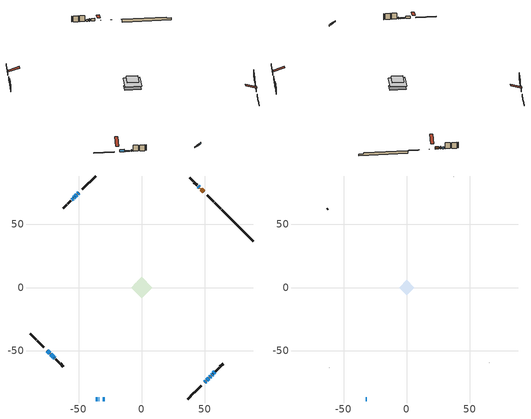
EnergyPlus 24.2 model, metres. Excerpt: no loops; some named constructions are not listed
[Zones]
conditioned space
 floor adiabatic (AdiabaticFloorConstruction): -8.46,0 0,8.46 8.46,0 0,-8.46 z3.05
 floor foundation (Slab1 construction): -6.26,2.16 -2.16,6.26 6.26,-2.16 2.16,-6.26 z-1.69
 wall outside (RimJoist1 construction): 36.54,-88.22 41.32,-83.44 / -88.22,-36.54 -83.44,-41.32 / -36.54,88.22 -41.32,83.44 / 62.52,62.24 57.74,67.02 z0.61:0.91
 wall outside (RimJoist2 construction): 41.98,-82.79 47.11,-77.65 / -82.79,-41.98 -77.65,-47.11 / -41.98,82.79 -47.11,77.65 / 57.09,67.68 51.95,72.81 z0.61:0.91
 wall outside (AdiabaticWallConstruction 1): 49.11,75.66 47.13,77.63 / 46.48,78.29 46.14,78.62 z0.61:2.64
 wall outside (AdiabaticWallConstruction): 45.49,79.28 44.62,80.14 / -54.39,70.38 -55.34,69.42 / 53.68,-71.09 54.63,-70.13 / 55.29,-69.48 56.08,-68.69 z0.61:2.08; -36.54,-88.22 -34.84,-88.22 / -33.92,-88.22 -33.51,-88.22 / -30.92,-88.22 -29.39,-88.22 z0.61:1.83; -49.96,74.81 -50.77,74 z0.61:1.91; 49.96,-74.81 50.75,-74.02 / 51.4,-73.36 53.02,-71.74 / -74.81,-49.96 -72.62,-52.15 z0.61:2.39; -51.42,73.34 -52.46,72.3 z0.61:2.69; -53.12,71.64 -53.73,71.03 z0.61:1.25; -71.96,-52.8 -69.77,-55 z0.61:1.24; 56.73,-68.03 57.92,-66.85 z0.61:2.34; -69.11,-55.65 -68.64,-56.12 z0.61:1.78
 wall outside (Wall1 construction): 58.57,-66.19 61.23,-63.53 / -67.99,-56.78 -65.33,-59.44 / -56,68.77 -58.66,66.11 / 43.97,80.8 41.31,83.46 z0.61:5.49
 wall outside (Wall2 construction): 61.89,-62.87 64.55,-60.21 / -64.67,-60.09 -62.01,-62.76 / -59.32,65.45 -61.98,62.79 / 40.65,84.11 37.99,86.77 z0.61:5.49
 wall foundation (FoundationWall1 construction): 63.18,61.59,-1.69 63.18,61.59,0.61 85.72,39.05,0.61 85.72,39.05,-0.37 88.22,36.54,-0.37 88.22,36.54,-1.69
 window (WindowConstruction): 45.49,79.28 44.63,80.14 z0.61:2.08
 window (WindowConstruction 12): -36.54,-88.22 -34.84,-88.22 z0.61:1.83
 window (WindowConstruction 13): -33.91,-88.22 -33.51,-88.22 z0.61:1.83
 window (WindowConstruction 7): -49.96,74.81 -50.77,74 z0.61:1.91
 window (WindowConstruction 8): 49.96,-74.81 50.75,-74.02 z0.61:2.39
 window (WindowConstruction 9): 51.4,-73.36 53.02,-71.74 z0.61:2.39
 window (WindowConstruction 10): -74.81,-49.96 -72.62,-52.15 z0.61:2.39
 window (WindowConstruction 1): -51.42,73.34 -52.46,72.3 z0.61:2.69
 window (WindowConstruction 14): -53.12,71.64 -53.73,71.03 z0.61:1.24
 window (WindowConstruction 15): -71.96,-52.81 -69.77,-55 z0.61:1.24
 window (WindowConstruction 2): -54.39,70.38 -55.34,69.42 z0.61:2.08
 window (WindowConstruction 3): 53.68,-71.09 54.63,-70.13 z0.61:2.08
 window (WindowConstruction 4): 55.29,-69.48 56.08,-68.69 z0.61:2.08
 window (WindowConstruction 5): 56.73,-68.03 57.92,-66.85 z0.61:2.34
 window (WindowConstruction 6): -69.11,-55.65 -68.64,-56.12 z0.61:1.78
 window (WindowConstruction 11): -30.92,-88.22 -29.39,-88.22 z0.61:1.83
 door (Door): 49.11,75.66 47.13,77.63 z0.61:2.64
 door (Door 1): 46.48,78.29 46.14,78.62 z0.61:2.64
 ceiling adiabatic (AdiabaticFloorConstruction): 0,-8.46 8.46,0 0,8.46 -8.46,0 z3.05
attic - vented
 floor to conditioned space (Floor1 construction Reversed): -5.98,0 0,5.98 5.98,0 0,-5.98 z5.49
 wall outside (AdiabaticWallConstruction): -32.58,-88.22 -31.84,-88.22 z0.61:1.83
 wall outside (Wall3 construction): 65.21,-59.55 65.34,-59.42 / -61.35,-63.41 -61.22,-63.55 / -62.63,62.13 -62.77,62 / 37.33,87.43 37.2,87.56 z0.61:5.49
 window (WindowConstruction 16): -32.58,-88.22 -31.85,-88.22 z0.61:1.83
 roof outside (Roof1 construction): 49.3,-75.46,5.49 43.48,-69.64,8.23 41.94,-71.17,8.23 47.77,-77,5.49; -75.46,-49.3,5.49 -69.64,-43.48,8.23 -71.17,-41.94,8.23 -77,-47.77,5.49; -49.3,75.46,5.49 -43.48,69.64,8.23 -41.94,71.17,8.23 -47.77,77,5.49; 49.76,75,5.49 43.94,69.18,8.23 45.47,67.64,8.23 51.3,73.47,5.49
[Material] Roughness=Rough; Thermal Absorptance=0.9
Name | Thickness {m} | Conductivity {W/m-K} | Density {kg/m3} | Specific Heat {J/kg-K} | Solar Absorptance | Visible Absorptance
ceiling loosefill ins | 0.338667 | 0.0480833 | 16.02 | 1046.75 | 0.7 | 0.7
ceiling stud and cavity | 0.1397 | 0.0813715 | 65.682 | 1177.47 | 0.7 | 0.7
gypsum board | 0.0127 | 0.160291 | 801 | 837.4 | 0.6 | 0.6
[Construction]
Floor1 construction: ceiling loosefill ins, ceiling stud and cavity, gypsum board
[EnergyManagementSystem:OutputVariable] Type of Data in Variable=Summed; Update Frequency=ZoneTimestep
Name | EMS Variable | EMS Program or Subroutine | Units
loads_clg_mechvent_annual_outvar; Energy Management System Output Variable 40 | loads_clg_mechvent | component_loads_program | J
loads_clg_whf_annual_outvar; Energy Management System Output Variable 41 | loads_clg_whf | component_loads_program | J
loads_clg_ducts_annual_outvar; Energy Management System Output Variable 42 | loads_clg_ducts | component_loads_program | J
loads_clg_intgains_annual_outvar; Energy Management System Output Variable 43 | loads_clg_intgains | component_loads_program | J
loads_clg_lighting_annual_outvar; Energy Management System Output Variable 44 | loads_clg_lighting | component_loads_program | J
loads_htg_tot_annual_outvar; Energy Management System Output Variable 1; Energy Management System Output Variable 45 | loads_htg_tot | total_loads_program | J
loads_clg_tot_annual_outvar; Energy Management System Output Variable 2; Energy Management System Output Variable 46 | loads_clg_tot | total_loads_program | J
Energy Management System Output Variable 3 | htg_unmet_hours | unmet_hours_program | hr
Energy Management System Output Variable 4 | clg_unmet_hours | unmet_hours_program | hr
Energy Management System Output Variable 5 | loads_htg_roofs | component_loads_program | J
Energy Management System Output Variable 6 | loads_htg_ceilings | component_loads_program | J
Energy Management System Output Variable 7 | loads_htg_walls | component_loads_program | J
Energy Management System Output Variable 8 | loads_htg_rim_joists | component_loads_program | J
Energy Management System Output Variable 9 | loads_htg_foundation_walls | component_loads_program | J
Energy Management System Output Variable 10 | loads_htg_doors | component_loads_program | J
Energy Management System Output Variable 11 | loads_htg_windows_conduction | component_loads_program | J
Energy Management System Output Variable 12 | loads_htg_windows_solar | component_loads_program | J
Energy Management System Output Variable 13 | loads_htg_skylights_conduction | component_loads_program | J
Energy Management System Output Variable 14 | loads_htg_skylights_solar | component_loads_program | J
Energy Management System Output Variable 15 | loads_htg_floors | component_loads_program | J
Energy Management System Output Variable 16 | loads_htg_slabs | component_loads_program | J
Energy Management System Output Variable 17 | loads_htg_internal_mass | component_loads_program | J
Energy Management System Output Variable 18 | loads_htg_infil | component_loads_program | J
Energy Management System Output Variable 19 | loads_htg_natvent | component_loads_program | J
Energy Management System Output Variable 20 | loads_htg_mechvent | component_loads_program | J
Energy Management System Output Variable 21 | loads_htg_whf | component_loads_program | J
Energy Management System Output Variable 22 | loads_htg_ducts | component_loads_program | J
Energy Management System Output Variable 23 | loads_htg_intgains | component_loads_program | J
Energy Management System Output Variable 24 | loads_htg_lighting | component_loads_program | J
Energy Management System Output Variable 25 | loads_clg_roofs | component_loads_program | J
Energy Management System Output Variable 26 | loads_clg_ceilings | component_loads_program | J
Energy Management System Output Variable 27 | loads_clg_walls | component_loads_program | J
Energy Management System Output Variable 28 | loads_clg_rim_joists | component_loads_program | J
Energy Management System Output Variable 29 | loads_clg_foundation_walls | component_loads_program | J
Energy Management System Output Variable 30 | loads_clg_doors | component_loads_program | J
Energy Management System Output Variable 31 | loads_clg_windows_conduction | component_loads_program | J
Energy Management System Output Variable 32 | loads_clg_windows_solar | component_loads_program | J
Energy Management System Output Variable 33 | loads_clg_skylights_conduction | component_loads_program | J
Energy Management System Output Variable 34 | loads_clg_skylights_solar | component_loads_program | J
Energy Management System Output Variable 35 | loads_clg_floors | component_loads_program | J
Energy Management System Output Variable 36 | loads_clg_slabs | component_loads_program | J
Energy Management System Output Variable 37 | loads_clg_internal_mass | component_loads_program | J
Energy Management System Output Variable 38 | loads_clg_infil | component_loads_program | J
Energy Management System Output Variable 39 | loads_clg_natvent | component_loads_program | J
[Schedule:Day:Interval]
interior lighting schedule day: No, 01:00, 0.108182, 04:00, 0.0901515, 05:00, 0.0991667, 06:00, 0.162273, 07:00, 0.270455, 08:00, 0.342576, 10:00, 0.369621, 11:00, 0.351591, 12:00, 0.333561, 13:00, 0.324545, 14:00, 0.31553, 15:00, 0.333561, 16:00, 0.369621, 17:00, 0.450758, 18:00, 0.585985, 19:00, 0.775303, 20:00, 0.955606, 21:00, 0.991667, 22:00, 0.712197, 23:00, 0.360606, 24:00, 0.162273
interior lighting schedule day 1: No, 01:00, 0.100909, 04:00, 0.0840909, 05:00, 0.0925, 06:00, 0.151364, 07:00, 0.252273, 08:00, 0.319545, 10:00, 0.344773, 11:00, 0.327955, 12:00, 0.311136, 13:00, 0.302727, 14:00, 0.294318, 15:00, 0.311136, 16:00, 0.344773, 17:00, 0.420455, 18:00, 0.546591, 19:00, 0.723182, 20:00, 0.891364, 21:00, 0.925, 22:00, 0.664318, 23:00, 0.336364, 24:00, 0.151364
interior lighting schedule day 2: No, 01:00, 0.0927273, 04:00, 0.0772727, 05:00, 0.085, 06:00, 0.139091, 07:00, 0.231818, 08:00, 0.293636, 10:00, 0.316818, 11:00, 0.301364, 12:00, 0.285909, 13:00, 0.278182, 14:00, 0.270455, 15:00, 0.285909, 16:00, 0.316818, 17:00, 0.386364, 18:00, 0.502273, 19:00, 0.664545, 20:00, 0.819091, 21:00, 0.85, 22:00, 0.610455, 23:00, 0.309091, 24:00, 0.139091
interior lighting schedule day 3: No, 01:00, 0.0845455, 04:00, 0.0704545, 05:00, 0.0775, 06:00, 0.126818, 07:00, 0.211364, 08:00, 0.267727, 10:00, 0.288864, 11:00, 0.274773, 12:00, 0.260682, 13:00, 0.253636, 14:00, 0.246591, 15:00, 0.260682, 16:00, 0.288864, 17:00, 0.352273, 18:00, 0.457955, 19:00, 0.605909, 20:00, 0.746818, 21:00, 0.775, 22:00, 0.556591, 23:00, 0.281818, 24:00, 0.126818
interior lighting schedule day 4: No, 01:00, 0.0763636, 04:00, 0.0636364, 05:00, 0.07, 06:00, 0.114545, 07:00, 0.190909, 08:00, 0.241818, 10:00, 0.260909, 11:00, 0.248182, 12:00, 0.235455, 13:00, 0.229091, 14:00, 0.222727, 15:00, 0.235455, 16:00, 0.260909, 17:00, 0.318182, 18:00, 0.413636, 19:00, 0.547273, 20:00, 0.674545, 21:00, 0.7, 22:00, 0.502727, 23:00, 0.254545, 24:00, 0.114545
interior lighting schedule day 5: No, 01:00, 0.0727273, 04:00, 0.0606061, 05:00, 0.0666667, 06:00, 0.109091, 07:00, 0.181818, 08:00, 0.230303, 10:00, 0.248485, 11:00, 0.236364, 12:00, 0.224242, 13:00, 0.218182, 14:00, 0.212121, 15:00, 0.224242, 16:00, 0.248485, 17:00, 0.30303, 18:00, 0.393939, 19:00, 0.521212, 20:00, 0.642424, 21:00, 0.666667, 22:00, 0.478788, 23:00, 0.242424, 24:00, 0.109091
interior lighting schedule day 6: No, 01:00, 0.0745455, 04:00, 0.0621212, 05:00, 0.0683333, 06:00, 0.111818, 07:00, 0.186364, 08:00, 0.236061, 10:00, 0.254697, 11:00, 0.242273, 12:00, 0.229848, 13:00, 0.223636, 14:00, 0.217424, 15:00, 0.229848, 16:00, 0.254697, 17:00, 0.310606, 18:00, 0.403788, 19:00, 0.534242, 20:00, 0.658485, 21:00, 0.683333, 22:00, 0.490758, 23:00, 0.248485, 24:00, 0.111818
interior lighting schedule day 7: No, 01:00, 0.08, 04:00, 0.0666667, 05:00, 0.0733333, 06:00, 0.12, 07:00, 0.2, 08:00, 0.253333, 10:00, 0.273333, 11:00, 0.26, 12:00, 0.246667, 13:00, 0.24, 14:00, 0.233333, 15:00, 0.246667, 16:00, 0.273333, 17:00, 0.333333, 18:00, 0.433333, 19:00, 0.573333, 20:00, 0.706667, 21:00, 0.733333, 22:00, 0.526667, 23:00, 0.266667, 24:00, 0.12
interior lighting schedule day 8: No, 01:00, 0.0890909, 04:00, 0.0742424, 05:00, 0.0816667, 06:00, 0.133636, 07:00, 0.222727, 08:00, 0.282121, 10:00, 0.304394, 11:00, 0.289545, 12:00, 0.274697, 13:00, 0.267273, 14:00, 0.259848, 15:00, 0.274697, 16:00, 0.304394, 17:00, 0.371212, 18:00, 0.482576, 19:00, 0.638485, 20:00, 0.78697, 21:00, 0.816667, 22:00, 0.586515, 23:00, 0.29697, 24:00, 0.133636
interior lighting schedule day 9: No, 01:00, 0.0972727, 04:00, 0.0810606, 05:00, 0.0891667, 06:00, 0.145909, 07:00, 0.243182, 08:00, 0.30803, 10:00, 0.332348, 11:00, 0.316136, 12:00, 0.299924, 13:00, 0.291818, 14:00, 0.283712, 15:00, 0.299924, 16:00, 0.332348, 17:00, 0.405303, 18:00, 0.526894, 19:00, 0.697121, 20:00, 0.859242, 21:00, 0.891667, 22:00, 0.640379, 23:00, 0.324242, 24:00, 0.145909
interior lighting schedule day 10: No, 01:00, 0.105455, 04:00, 0.0878788, 05:00, 0.0966667, 06:00, 0.158182, 07:00, 0.263636, 08:00, 0.333939, 10:00, 0.360303, 11:00, 0.342727, 12:00, 0.325152, 13:00, 0.316364, 14:00, 0.307576, 15:00, 0.325152, 16:00, 0.360303, 17:00, 0.439394, 18:00, 0.571212, 19:00, 0.755758, 20:00, 0.931515, 21:00, 0.966667, 22:00, 0.694242, 23:00, 0.351515, 24:00, 0.158182
interior lighting schedule day 11: No, 01:00, 0.109091, 04:00, 0.0909091, 05:00, 0.1, 06:00, 0.163636, 07:00, 0.272727, 08:00, 0.345455, 10:00, 0.372727, 11:00, 0.354545, 12:00, 0.336364, 13:00, 0.327273, 14:00, 0.318182, 15:00, 0.336364, 16:00, 0.372727, 17:00, 0.454545, 18:00, 0.590909, 19:00, 0.781818, 20:00, 0.963636, 21:00, 1, 22:00, 0.718182, 23:00, 0.363636, 24:00, 0.163636
interior lighting schedule default day; occupants schedule default day; clothes dryer schedule default day; cooking range schedule default day; mech vent range fan 0 schedule default day; misc plug loads schedule default day; general water use schedule default day; heating setpoint default day; cooling setpoint default day; clothes dryer exhaust 0 schedule default day; cooling season schedule day; cooling season schedule day 2; cooling season schedule default day; exterior lighting schedule default day; natural vent schedule default day: No, 24:00, 0
occupants schedule day: No, 05:00, 0.426829, 06:00, 0.719512, 07:00, 1, 08:00, 0.670732, 09:00, 0.329268, 14:00, 0.170732, 15:00, 0.231707, 16:00, 0.329268, 17:00, 0.5, 18:00, 0.670732, 19:00, 0.829268, 21:00, 1, 22:00, 0.853659, 23:00, 0.646341, 24:00, 0.426829
clothes dryer schedule day; clothes dryer exhaust 0 schedule day: No, 01:00, 0.123457, 02:00, 0.0740741, 03:00, 0.0493827, 04:00, 0.0246914, 05:00, 0.0493827, 06:00, 0.0740741, 07:00, 0.197531, 08:00, 0.395062, 09:00, 0.592593, 10:00, 0.839506, 11:00, 0.962963, 12:00, 1, 13:00, 0.91358, 14:00, 0.82716, 15:00, 0.716049, 16:00, 0.753086, 17:00, 0.679012, 18:00, 0.666667, 20:00, 0.62963, 21:00, 0.641975, 22:00, 0.666667, 23:00, 0.54321, 24:00, 0.296296
cooking range schedule day: No, 05:00, 0.0597015, 06:00, 0.11194, 07:00, 0.171642, 08:00, 0.291045, 11:00, 0.343284, 12:00, 0.402985, 13:00, 0.462687, 14:00, 0.343284, 15:00, 0.291045, 16:00, 0.402985, 17:00, 0.567164, 18:00, 1, 19:00, 0.850746, 20:00, 0.432836, 21:00, 0.291045, 22:00, 0.231343, 23:00, 0.171642, 24:00, 0.11194
mech vent range fan 0 schedule day: No, 18:00, 0, 19:00, 1, 20:00, 0.2, 24:00, 0
misc plug loads schedule day: No, 06:00, 0.705882, 07:00, 0.745098, 08:00, 0.803922, 15:00, 0.823529, 16:00, 0.862745, 17:00, 0.921569, 18:00, 0.980392, 19:00, 1, 20:00, 0.980392, 21:00, 0.941176, 22:00, 0.862745, 23:00, 0.784314, 24:00, 0.72549
general water use schedule day: No, 01:00, 0.315068, 03:00, 0.287671, 04:00, 0.342466, 05:00, 0.369863, 06:00, 0.520548, 07:00, 0.60274, 08:00, 0.534247, 10:00, 0.506849, 11:00, 0.465753, 14:00, 0.479452, 15:00, 0.534247, 16:00, 0.589041, 17:00, 0.69863, 18:00, 0.876712, 19:00, 0.890411, 20:00, 0.986301, 21:00, 1, 22:00, 0.863014, 23:00, 0.616438, 24:00, 0.465753
heating setpoint day: No, 07:00, 18, 23:00, 21, 24:00, 18
cooling setpoint day: No, 24:00, 25
cooling season schedule day 1: No, 24:00, 1
exterior lighting schedule day: No, 01:00, 0.566667, 03:00, 0.524167, 05:00, 0.495833, 06:00, 0.5525, 07:00, 0.623333, 08:00, 0.580833, 09:00, 0.439167, 10:00, 0.354167, 12:00, 0.34, 13:00, 0.354167, 14:00, 0.396667, 15:00, 0.425, 16:00, 0.495833, 17:00, 0.623333, 18:00, 0.793333, 19:00, 0.906667, 20:00, 0.963333, 21:00, 0.991667, 22:00, 0.920833, 23:00, 0.793333, 24:00, 0.665833
exterior lighting schedule day 1: No, 01:00, 0.528571, 03:00, 0.488929, 05:00, 0.4625, 06:00, 0.515357, 07:00, 0.581429, 08:00, 0.541786, 09:00, 0.409643, 10:00, 0.330357, 12:00, 0.317143, 13:00, 0.330357, 14:00, 0.37, 15:00, 0.396429, 16:00, 0.4625, 17:00, 0.581429, 18:00, 0.74, 19:00, 0.845714, 20:00, 0.898571, 21:00, 0.925, 22:00, 0.858929, 23:00, 0.74, 24:00, 0.621071
exterior lighting schedule day 10: No, 01:00, 0.552381, 03:00, 0.510952, 05:00, 0.483333, 06:00, 0.538571, 07:00, 0.607619, 08:00, 0.56619, 09:00, 0.428095, 10:00, 0.345238, 12:00, 0.331429, 13:00, 0.345238, 14:00, 0.386667, 15:00, 0.414286, 16:00, 0.483333, 17:00, 0.607619, 18:00, 0.773333, 19:00, 0.88381, 20:00, 0.939048, 21:00, 0.966667, 22:00, 0.897619, 23:00, 0.773333, 24:00, 0.649048
exterior lighting schedule day 11: No, 01:00, 0.571429, 03:00, 0.528571, 05:00, 0.5, 06:00, 0.557143, 07:00, 0.628571, 08:00, 0.585714, 09:00, 0.442857, 10:00, 0.357143, 12:00, 0.342857, 13:00, 0.357143, 14:00, 0.4, 15:00, 0.428571, 16:00, 0.5, 17:00, 0.628571, 18:00, 0.8, 19:00, 0.914286, 20:00, 0.971429, 21:00, 1, 22:00, 0.928571, 23:00, 0.8, 24:00, 0.671429
exterior lighting schedule day 2: No, 01:00, 0.485714, 03:00, 0.449286, 05:00, 0.425, 06:00, 0.473571, 07:00, 0.534286, 08:00, 0.497857, 09:00, 0.376429, 10:00, 0.303571, 12:00, 0.291429, 13:00, 0.303571, 14:00, 0.34, 15:00, 0.364286, 16:00, 0.425, 17:00, 0.534286, 18:00, 0.68, 19:00, 0.777143, 20:00, 0.825714, 21:00, 0.85, 22:00, 0.789286, 23:00, 0.68, 24:00, 0.570714
exterior lighting schedule day 3: No, 01:00, 0.442857, 03:00, 0.409643, 05:00, 0.3875, 06:00, 0.431786, 07:00, 0.487143, 08:00, 0.453929, 09:00, 0.343214, 10:00, 0.276786, 12:00, 0.265714, 13:00, 0.276786, 14:00, 0.31, 15:00, 0.332143, 16:00, 0.3875, 17:00, 0.487143, 18:00, 0.62, 19:00, 0.708571, 20:00, 0.752857, 21:00, 0.775, 22:00, 0.719643, 23:00, 0.62, 24:00, 0.520357
exterior lighting schedule day 4: No, 01:00, 0.4, 03:00, 0.37, 05:00, 0.35, 06:00, 0.39, 07:00, 0.44, 08:00, 0.41, 09:00, 0.31, 10:00, 0.25, 12:00, 0.24, 13:00, 0.25, 14:00, 0.28, 15:00, 0.3, 16:00, 0.35, 17:00, 0.44, 18:00, 0.56, 19:00, 0.64, 20:00, 0.68, 21:00, 0.7, 22:00, 0.65, 23:00, 0.56, 24:00, 0.47
exterior lighting schedule day 5: No, 01:00, 0.380952, 03:00, 0.352381, 05:00, 0.333333, 06:00, 0.371429, 07:00, 0.419048, 08:00, 0.390476, 09:00, 0.295238, 10:00, 0.238095, 12:00, 0.228571, 13:00, 0.238095, 14:00, 0.266667, 15:00, 0.285714, 16:00, 0.333333, 17:00, 0.419048, 18:00, 0.533333, 19:00, 0.609524, 20:00, 0.647619, 21:00, 0.666667, 22:00, 0.619048, 23:00, 0.533333, 24:00, 0.447619
exterior lighting schedule day 6: No, 01:00, 0.390476, 03:00, 0.36119, 05:00, 0.341667, 06:00, 0.380714, 07:00, 0.429524, 08:00, 0.400238, 09:00, 0.302619, 10:00, 0.244048, 12:00, 0.234286, 13:00, 0.244048, 14:00, 0.273333, 15:00, 0.292857, 16:00, 0.341667, 17:00, 0.429524, 18:00, 0.546667, 19:00, 0.624762, 20:00, 0.66381, 21:00, 0.683333, 22:00, 0.634524, 23:00, 0.546667, 24:00, 0.45881
exterior lighting schedule day 7: No, 01:00, 0.419048, 03:00, 0.387619, 05:00, 0.366667, 06:00, 0.408571, 07:00, 0.460952, 08:00, 0.429524, 09:00, 0.324762, 10:00, 0.261905, 12:00, 0.251429, 13:00, 0.261905, 14:00, 0.293333, 15:00, 0.314286, 16:00, 0.366667, 17:00, 0.460952, 18:00, 0.586667, 19:00, 0.670476, 20:00, 0.712381, 21:00, 0.733333, 22:00, 0.680952, 23:00, 0.586667, 24:00, 0.492381
exterior lighting schedule day 8: No, 01:00, 0.466667, 03:00, 0.431667, 05:00, 0.408333, 06:00, 0.455, 07:00, 0.513333, 08:00, 0.478333, 09:00, 0.361667, 10:00, 0.291667, 12:00, 0.28, 13:00, 0.291667, 14:00, 0.326667, 15:00, 0.35, 16:00, 0.408333, 17:00, 0.513333, 18:00, 0.653333, 19:00, 0.746667, 20:00, 0.793333, 21:00, 0.816667, 22:00, 0.758333, 23:00, 0.653333, 24:00, 0.548333
exterior lighting schedule day 9: No, 01:00, 0.509524, 03:00, 0.47131, 05:00, 0.445833, 06:00, 0.496786, 07:00, 0.560476, 08:00, 0.522262, 09:00, 0.394881, 10:00, 0.318452, 12:00, 0.305714, 13:00, 0.318452, 14:00, 0.356667, 15:00, 0.382143, 16:00, 0.445833, 17:00, 0.560476, 18:00, 0.713333, 19:00, 0.815238, 20:00, 0.86619, 21:00, 0.891667, 22:00, 0.827976, 23:00, 0.713333, 24:00, 0.59869
[Schedule:Week:Daily]
heating setpoint Week Rule - Jan1-Dec31: heating setpoint day, heating setpoint day, heating setpoint day, heating setpoint day, heating setpoint day, heating setpoint day, heating setpoint day, heating setpoint default day, heating setpoint default day, heating setpoint default day, heating setpoint default day, heating setpoint default day
cooling setpoint Week Rule - Jan1-Dec31: cooling setpoint day, cooling setpoint day, cooling setpoint day, cooling setpoint day, cooling setpoint day, cooling setpoint day, cooling setpoint day, cooling setpoint default day, cooling setpoint default day, cooling setpoint default day, cooling setpoint default day, cooling setpoint default day
clothes dryer exhaust 0 schedule Week Rule - Jan1-Dec31: clothes dryer exhaust 0 schedule day, clothes dryer exhaust 0 schedule day, clothes dryer exhaust 0 schedule day, clothes dryer exhaust 0 schedule day, clothes dryer exhaust 0 schedule day, clothes dryer exhaust 0 schedule day, clothes dryer exhaust 0 schedule day, clothes dryer exhaust 0 schedule default day, clothes dryer exhaust 0 schedule default day, clothes dryer exhaust 0 schedule default day, clothes dryer exhaust 0 schedule default day, clothes dryer exhaust 0 schedule default day
cooling season schedule Week Rule - Jan1-May26: cooling season schedule day, cooling season schedule day, cooling season schedule day, cooling season schedule day, cooling season schedule day, cooling season schedule day, cooling season schedule day, cooling season schedule default day, cooling season schedule default day, cooling season schedule default day, cooling season schedule default day, cooling season schedule default day
cooling season schedule Week Rule - May27-Jun2: cooling season schedule day, cooling season schedule day, cooling season schedule day, cooling season schedule day, cooling season schedule day, cooling season schedule day 1, cooling season schedule day 1, cooling season schedule default day, cooling season schedule default day, cooling season schedule default day, cooling season schedule default day, cooling season schedule default day
cooling season schedule Week Rule - Jun3-Aug25: cooling season schedule day 1, cooling season schedule day 1, cooling season schedule day 1, cooling season schedule day 1, cooling season schedule day 1, cooling season schedule day 1, cooling season schedule day 1, cooling season schedule default day, cooling season schedule default day, cooling season schedule default day, cooling season schedule default day, cooling season schedule default day
cooling season schedule Week Rule - Aug26-Sep1: cooling season schedule day 1, cooling season schedule day 1, cooling season schedule day 1, cooling season schedule day 1, cooling season schedule day 1, cooling season schedule day 1, cooling season schedule day 2, cooling season schedule default day, cooling season schedule default day, cooling season schedule default day, cooling season schedule default day, cooling season schedule default day
cooling season schedule Week Rule - Sep2-Dec31: cooling season schedule day 2, cooling season schedule day 2, cooling season schedule day 2, cooling season schedule day 2, cooling season schedule day 2, cooling season schedule day 2, cooling season schedule day 2, cooling season schedule default day, cooling season schedule default day, cooling season schedule default day, cooling season schedule default day, cooling season schedule default day
exterior lighting schedule Week Rule - Aug26-Sep1: exterior lighting schedule day 7, exterior lighting schedule day 7, exterior lighting schedule day 7, exterior lighting schedule day 7, exterior lighting schedule day 7, exterior lighting schedule day 7, exterior lighting schedule day 8, exterior lighting schedule default day, exterior lighting schedule default day, exterior lighting schedule default day, exterior lighting schedule default day, exterior lighting schedule default day
exterior lighting schedule Week Rule - Sep2-Sep29: exterior lighting schedule day 8, exterior lighting schedule day 8, exterior lighting schedule day 8, exterior lighting schedule day 8, exterior lighting schedule day 8, exterior lighting schedule day 8, exterior lighting schedule day 8, exterior lighting schedule default day, exterior lighting schedule default day, exterior lighting schedule default day, exterior lighting schedule default day, exterior lighting schedule default day
exterior lighting schedule Week Rule - Sep30-Oct6: exterior lighting schedule day 8, exterior lighting schedule day 9, exterior lighting schedule day 9, exterior lighting schedule day 9, exterior lighting schedule day 9, exterior lighting schedule day 9, exterior lighting schedule day 9, exterior lighting schedule default day, exterior lighting schedule default day, exterior lighting schedule default day, exterior lighting schedule default day, exterior lighting schedule default day
exterior lighting schedule Week Rule - Oct7-Oct27: exterior lighting schedule day 9, exterior lighting schedule day 9, exterior lighting schedule day 9, exterior lighting schedule day 9, exterior lighting schedule day 9, exterior lighting schedule day 9, exterior lighting schedule day 9, exterior lighting schedule default day, exterior lighting schedule default day, exterior lighting schedule default day, exterior lighting schedule default day, exterior lighting schedule default day
exterior lighting schedule Week Rule - Oct28-Nov3: exterior lighting schedule day 9, exterior lighting schedule day 9, exterior lighting schedule day 9, exterior lighting schedule day 9, exterior lighting schedule day 10, exterior lighting schedule day 10, exterior lighting schedule day 10, exterior lighting schedule default day, exterior lighting schedule default day, exterior lighting schedule default day, exterior lighting schedule default day, exterior lighting schedule default day
exterior lighting schedule Week Rule - Nov4-Nov24: exterior lighting schedule day 10, exterior lighting schedule day 10, exterior lighting schedule day 10, exterior lighting schedule day 10, exterior lighting schedule day 10, exterior lighting schedule day 10, exterior lighting schedule day 10, exterior lighting schedule default day, exterior lighting schedule default day, exterior lighting schedule default day, exterior lighting schedule default day, exterior lighting schedule default day
exterior lighting schedule Week Rule - Nov25-Dec1: exterior lighting schedule day 10, exterior lighting schedule day 10, exterior lighting schedule day 10, exterior lighting schedule day 10, exterior lighting schedule day 10, exterior lighting schedule day 10, exterior lighting schedule day 11, exterior lighting schedule default day, exterior lighting schedule default day, exterior lighting schedule default day, exterior lighting schedule default day, exterior lighting schedule default day
exterior lighting schedule Week Rule - Dec2-Dec31: exterior lighting schedule day 11, exterior lighting schedule day 11, exterior lighting schedule day 11, exterior lighting schedule day 11, exterior lighting schedule day 11, exterior lighting schedule day 11, exterior lighting schedule day 11, exterior lighting schedule default day, exterior lighting schedule default day, exterior lighting schedule default day, exterior lighting schedule default day, exterior lighting schedule default day
natural vent schedule Week Rule - Jan1-Dec31: natural vent schedule default day, natural vent schedule default day, natural vent schedule default day, natural vent schedule default day, natural vent schedule default day, natural vent schedule default day, natural vent schedule default day, natural vent schedule default day, natural vent schedule default day, natural vent schedule default day, natural vent schedule default day, natural vent schedule default day
[Schedule:Year]
heating setpoint: heating setpoint Week Rule - Jan1-Dec31, 1, 1, 12, 31
cooling setpoint: cooling setpoint Week Rule - Jan1-Dec31, 1, 1, 12, 31
clothes dryer exhaust 0 schedule: clothes dryer exhaust 0 schedule Week Rule - Jan1-Dec31, 1, 1, 12, 31
cooling season schedule: cooling season schedule Week Rule - Jan1-May26, 1, 1, 5, 26, cooling season schedule Week Rule - May27-Jun2, 5, 27, 6, 2, cooling season schedule Week Rule - Jun3-Aug25, 6, 3, 8, 25, cooling season schedule Week Rule - Aug26-Sep1, 8, 26, 9, 1, cooling season schedule Week Rule - Sep2-Dec31, 9, 2, 12, 31
natural vent schedule: natural vent schedule Week Rule - Jan1-Dec31, 1, 1, 12, 31
